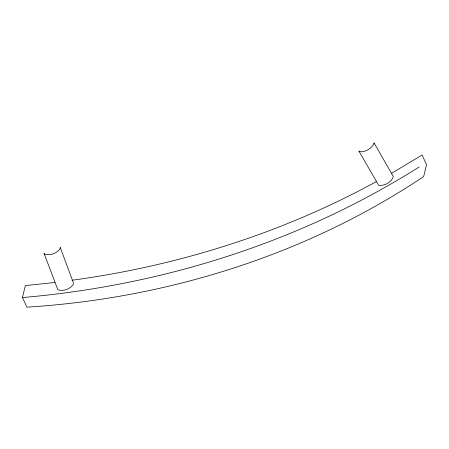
<?xml version="1.0" encoding="UTF-8"?>
<svg xmlns="http://www.w3.org/2000/svg" width="449" height="449" viewBox="0 0 449 449"><rect width="100%" height="100%" fill="white"/><g stroke="black" fill="none" stroke-linecap="round" stroke-linejoin="round"><path stroke-width="0.67" d="M391.539 173.32L422.049 155.006L426.55 164.603L423.654 176.569C306.358 254.953 167.37 298.327 26.951 307.161L22.45 297.564L25.346 285.598L54.93 282.472M376.767 181.396C282.544 232.98 178.388 265.808 72.042 280.243M419.153 166.972A877.817 772.168 13.6 0 1 22.45 297.564M374.017 143.736C371.329 148.625 365.009 152.581 359.368 151.622L358.846 150.976L378.659 185.308C384.282 186.172 391.893 182.154 393.29 176.496L374.006 142.81L374.017 143.736M60.25 248.342C57.326 253.264 50.03 256.009 44.608 254.095L44.03 253.337L57.854 289.768C63.27 291.682 70.572 288.937 73.496 284.015L73.468 283.05L60.222 247.377L60.25 248.342"/></g></svg>
